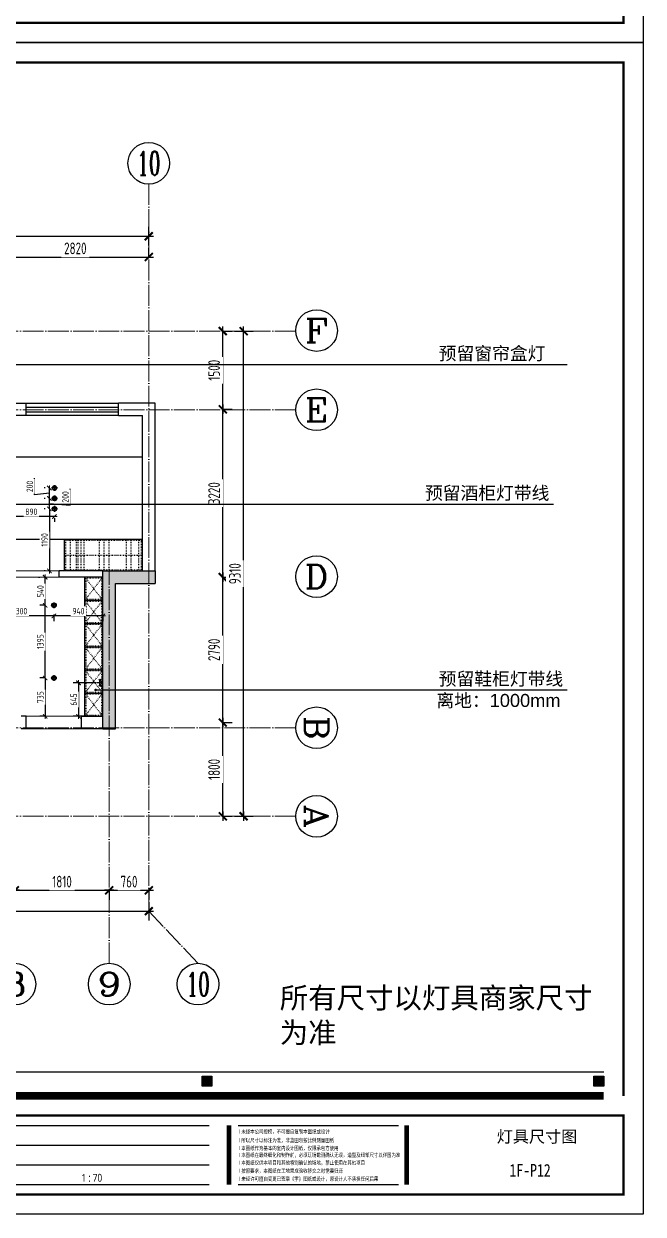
# Model space of a CAD drawing. Header units: inches. Extents: x -50945 to 250244, y -404780 to 18493.
# Drawn here: x 111220 to 123107, y -404780 to -381943 of the extents above; entities that cross this region are included whole.
import ezdxf
from ezdxf.enums import TextEntityAlignment as Align

# ---------------------------------------------------------------- set-up
doc = ezdxf.new("R2010")
doc.units = ezdxf.units.IN
doc.header["$MEASUREMENT"] = 0
doc.linetypes.add('ACAD_ISO03W100', pattern=[30, 12, -18])
doc.linetypes.add('DOTE', pattern=[2.42, 2, -0.2, 0.02, -0.2])
for name, color, linetype in [('0 @ 1 (1)', 7, 'Continuous'), ('15开关布置图-YJ', 2, 'Continuous'), ('AXIS', 1, 'Continuous'), ('AXIS_TEXT', 7, 'Continuous'), ('A图框', 7, 'Continuous'), ('D-ARCHI', 250, 'Continuous'), ('EVH 立面填充', 8, 'Continuous'), ('IBS-003-建筑窗框', 3, 'Continuous'), ('IBS-182-原建筑非承重墙', 150, 'Continuous'), ('IBS-200-原建筑承重墙柱', 200, 'Continuous'), ('IBS-63-原建筑窗', 63, 'Continuous'), ('IDS-040-固定高家具', 40, 'Continuous'), ('IRC-2-天花灯具', 2, 'Continuous'), ('IRC-30-天花轮廓线', 30, 'Continuous'), ('外标注', 50, 'Continuous')]:
    doc.layers.add(name, color=color, linetype=linetype)
doc.layers.add('天棚材质标注', color=2, linetype='Continuous', lineweight=5)
doc.layers.add('门', color=65, linetype='Continuous', lineweight=13)
doc.styles.add('04.YBC-外标注3.0', font='', dxfattribs={"width": 0.8, "height": 3})
doc.styles.add('05.YBC-内标注2.5', font='', dxfattribs={"width": 0.8, "height": 2.5})
doc.styles.add('_TCH_AXIS', font='COMPLEX', dxfattribs={"bigfont": 'GBCBIG'})
doc.styles.add('COMPLEX', font='COMPLEX')
doc.styles.add('HBA-DIMT', font='ARCHS.SHX', dxfattribs={"width": 0.8})
doc.styles.get("Standard").update_dxf_attribs({"font": 'Arial.ttf'})
doc.styles.add('宋体', font='', dxfattribs={"width": 0.8})
doc.styles.get('04.YBC-外标注3.0').set_extended_font_data('SimSun')
doc.styles.get('05.YBC-内标注2.5').set_extended_font_data('SimSun')
doc.styles.get('宋体').set_extended_font_data('SimSun')
doc.dimstyles.new('HBA_40', dxfattribs={"dimscale": 50, "dimtxt": 2.5, "dimasz": 0.1, "dimexe": 2, "dimexo": 2.5, "dimgap": 0.6, "dimtad": 1, "dimdec": 0, "dimrnd": 5, "dimzin": 0, "dimtxsty": 'HBA-DIMT', "dimblk": 'HBA_DIMENSION_TICK', "dimblk1": 'HBA_DIMENSION_TICK', "dimblk2": 'HBA_DIMENSION_TICK', "dimcen": 0.125, "dimclrd": 44, "dimclre": 44, "dimclrt": 2, "dimadec": 0, "dimazin": 0, "dimtfac": 1, "dimtdec": 0, "dimtix": 1, "dimtmove": 1, "dimatfit": 3, "dimldrblk": 'HBA_Leader_Dot', "dimfxl": 0, "dimtvp": 1, "dimtfill": 1, "dimtolj": 1, "dimtzin": 0, "dimarcsym": 0})

# ---------------------------------------------------------------- blocks, each defined once
blk = doc.blocks.new('gegeg')
at = {"layer": 'A图框'}
h = blk.add_hatch(color=256, dxfattribs=at)
h.dxf.hatch_style = 1
h.paths.add_polyline_path([(154931, -57558), (154756, -57558), (154756, -57733), (154931, -57733)])
h = blk.add_hatch(color=256, dxfattribs=at)
h.dxf.hatch_style = 1
h.paths.add_polyline_path([(161887, -57558), (161712, -57558), (161712, -57733), (161887, -57733)])
for p, q in [((133887, -57482), (161887, -57482)), ((151384, -58433), (154884, -58433)), ((155398, -58433), (158242, -58433)), ((151384, -58783), (154884, -58783)), ((151384, -59133), (154884, -59133)), ((151384, -59483), (154884, -59483)), ((155398, -59483), (158242, -59483))]:
    blk.add_line(p, q, dxfattribs=at)
for points in [[(162587, -39218), (162587, -60008), (133187, -60008), (133187, -39218)], [(154756, -57558), (154931, -57558), (154931, -57733), (154756, -57733)], [(161712, -57558), (161887, -57558), (161887, -57733), (161712, -57733)]]:
    blk.add_lwpolyline(points, close=True, dxfattribs=at)
for points, const_width in [([(133537, -40125), (133537, -39568), (162237, -39568), (162237, -57908)], 42), ([(161887, -57908), (133887, -57908)], 140), ([(155234, -58433), (155234, -59483)], 84), ([(158387, -58433), (158387, -59483)], 84)]:
    blk.add_lwpolyline(points, dxfattribs=dict(at, const_width=const_width))
at = {"layer": 'A图框', "const_width": 42}
blk.add_lwpolyline([(133537, -58258), (162237, -58258), (162237, -59658), (133537, -59658)], close=True, dxfattribs=at)
at = {"layer": '0 @ 1 (1)', "insert": (152579, -59363), "char_height": 175, "width": 3199.54, "attachment_point": 4, "style": '05.YBC-内标注2.5'}
blk.add_mtext('{\\fMicrosoft YaHei|b0|i0|c134|p34;\\H0.8x; 1 : 70}', dxfattribs=at)
at = {"layer": 'A图框', "char_height": 70, "attachment_point": 1, "style": '04.YBC-外标注3.0'}
for s, width, insert in [('{\\fArial Unicode MS|b0|i0|c134|p0;l 未经本公司授权，不可擅自复制本图纸或设计}', 1842.18, (155405, -58508)), ('{\\fArial Unicode MS|b0|i0|c134|p0;l 所以尺寸以标注为准，非蓝图勿按比例测量图纸}', 1906.2, (155405, -58662)), ('{\\fArial Unicode MS|b0|i0|c134|p0;l 本图纸作为基本的室内设计图纸，仅限承包方使用}', 2550.12, (155405, -58801)), ('{\\fArial Unicode MS|b0|i0|c134|p0;l 本图纸在最终细化和制作前，必须现场勘测确认无误，造型及细部尺寸以详图为准}', 3701.19, (155405, -58923)), ('{\\fArial Unicode MS|b0|i0|c134|p0;l 本图纸仅供本项目和其他特别确认的场地，禁止使用在其他项目}', 3008.74, (155405, -59060)), ('{\\fArial Unicode MS|b0|i0|c134|p0;l 按照要求，本图纸在工地完成验收移交之时需要归还}', 1941.8, (155405, -59203)), ('{\\fArial Unicode MS|b0|i0|c134|p0;l 未经许可擅自变更已签章《字》图纸或设计，原设计人不承担任何后果}', 3026.66, (155405, -59346))]:
    blk.add_mtext_dynamic_manual_height_columns(s, width=width, gutter_width=1, heights=[0], dxfattribs=dict(at, insert=insert))
blk = doc.blocks.new('HBA_DIMENSION_TICK')
at = {"color": 0, "linetype": 'ByBlock'}
for p, q in [((-10, 0), (0, 0)), ((0, 0), (10, 0))]:
    blk.add_line(p, q, dxfattribs=at)
at = {"color": 50, "linetype": 'ByBlock'}
blk.add_solid([(-10, -7), (-7, -10), (7, 10), (10, 7)], dxfattribs=at)
blk = doc.blocks.new('*D890')
at = {"layer": 'Defpoints', "color": 0, "transparency": 16777216}
for p in [(111048, -398311), (112859, -398311), (112859, -398566)]:
    blk.add_point(p, dxfattribs=at)
at = {"layer": '外标注', "color": 44, "lineweight": -2, "transparency": 16777216}
for p, q in [((111048, -398536), (111048, -398746)), ((111057, -398566), (112850, -398566)), ((112859, -398536), (112859, -398746))]:
    blk.add_line(p, q, dxfattribs=at)
at = {"layer": '外标注', "color": 44, "lineweight": -2, "transparency": 16777216, "xscale": 9, "yscale": 9, "zscale": 9, "rotation": 180}
blk.add_blockref('HBA_DIMENSION_TICK', (111048, -398566), dxfattribs=at)
at = {"layer": '外标注', "color": 44, "lineweight": -2, "transparency": 16777216, "xscale": 9, "yscale": 9, "zscale": 9}
blk.add_blockref('HBA_DIMENSION_TICK', (112859, -398566), dxfattribs=at)
at = {"layer": '外标注', "color": 2, "transparency": 16777216, "insert": (111954, -398400), "char_height": 225, "attachment_point": 5, "style": 'HBA-DIMT', "bg_fill": 3, "box_fill_scale": 1.25, "bg_fill_color": 256, "bg_fill_true_color": 13158600, "bg_fill_transparency": 0}
blk.add_mtext('\\A1;1810', dxfattribs=at)
blk = doc.blocks.new('HBA_Leader_Dot')
at = {"color": 0, "linetype": 'ByBlock'}
blk.add_line((-5, 0), (-10, 0), dxfattribs=at)
at = {"color": 0, "linetype": 'ByBlock', "const_width": 5}
blk.add_lwpolyline([(-2.5, 0, 1), (2.5, 0, 1)], format="xyb", close=True, dxfattribs=at)
blk = doc.blocks.new('*D891')
at = {"layer": 'Defpoints', "color": 0, "transparency": 16777216}
for p in [(112859, -398311), (113619, -398311), (113619, -398566)]:
    blk.add_point(p, dxfattribs=at)
at = {"layer": '外标注', "color": 44, "lineweight": -2, "transparency": 16777216}
for p, q in [((112859, -398536), (112859, -398746)), ((112868, -398566), (113610, -398566)), ((113619, -398536), (113619, -398746))]:
    blk.add_line(p, q, dxfattribs=at)
at = {"layer": '外标注', "color": 44, "lineweight": -2, "transparency": 16777216, "xscale": 9, "yscale": 9, "zscale": 9, "rotation": 180}
blk.add_blockref('HBA_DIMENSION_TICK', (112859, -398566), dxfattribs=at)
at = {"layer": '外标注', "color": 44, "lineweight": -2, "transparency": 16777216, "xscale": 9, "yscale": 9, "zscale": 9}
blk.add_blockref('HBA_DIMENSION_TICK', (113619, -398566), dxfattribs=at)
at = {"layer": '外标注', "color": 2, "transparency": 16777216, "insert": (113239, -398400), "char_height": 225, "attachment_point": 5, "style": 'HBA-DIMT', "bg_fill": 3, "box_fill_scale": 1.25, "bg_fill_color": 256, "bg_fill_true_color": 13158600, "bg_fill_transparency": 0}
blk.add_mtext('\\A1;760', dxfattribs=at)
blk = doc.blocks.new('*D892')
at = {"layer": 'Defpoints', "color": 0, "transparency": 16777216}
for p in [(98919, -398566), (113619, -398566), (113619, -398966)]:
    blk.add_point(p, dxfattribs=at)
at = {"layer": '外标注', "color": 44, "lineweight": -2, "transparency": 16777216}
for p, q in [((98919, -398791), (98919, -399146)), ((113619, -398791), (113619, -399146)), ((98928, -398966), (113610, -398966))]:
    blk.add_line(p, q, dxfattribs=at)
at = {"layer": '外标注', "color": 44, "lineweight": -2, "transparency": 16777216, "xscale": 9, "yscale": 9, "zscale": 9, "rotation": 180}
blk.add_blockref('HBA_DIMENSION_TICK', (98919, -398966), dxfattribs=at)
at = {"layer": '外标注', "color": 44, "lineweight": -2, "transparency": 16777216, "xscale": 9, "yscale": 9, "zscale": 9}
blk.add_blockref('HBA_DIMENSION_TICK', (113619, -398966), dxfattribs=at)
at = {"layer": '外标注', "color": 2, "transparency": 16777216, "insert": (106269, -398800), "char_height": 225, "attachment_point": 5, "style": 'HBA-DIMT', "bg_fill": 3, "box_fill_scale": 1.25, "bg_fill_color": 256, "bg_fill_true_color": 13158600, "bg_fill_transparency": 0}
blk.add_mtext('\\A1;14700', dxfattribs=at)
blk = doc.blocks.new('*D893')
at = {"layer": 'Defpoints', "color": 0, "transparency": 16777216}
for p in [(114797, -395348), (115039, -395348), (114797, -397146)]:
    blk.add_point(p, dxfattribs=at)
at = {"layer": '外标注', "color": 44, "lineweight": -2, "transparency": 16777216}
for p, q in [((115022, -395348), (115219, -395348)), ((115039, -397137), (115039, -395357)), ((115022, -397146), (115219, -397146))]:
    blk.add_line(p, q, dxfattribs=at)
at = {"layer": '外标注', "color": 44, "lineweight": -2, "transparency": 16777216, "xscale": 9, "yscale": 9, "zscale": 9}
for p, rotation in [((115039, -395348), 90), ((115039, -397146), 270)]:
    blk.add_blockref('HBA_DIMENSION_TICK', p, dxfattribs=dict(at, rotation=rotation))
at = {"layer": '外标注', "color": 2, "transparency": 16777216, "insert": (114872, -396247), "char_height": 225, "attachment_point": 5, "rotation": 90, "style": 'HBA-DIMT', "bg_fill": 3, "box_fill_scale": 1.25, "bg_fill_color": 256, "bg_fill_true_color": 13158600, "bg_fill_transparency": 0}
blk.add_mtext('\\A1;1800', dxfattribs=at)
blk = doc.blocks.new('*D894')
at = {"layer": 'Defpoints', "color": 0, "transparency": 16777216}
for p in [(114797, -392558), (115039, -392558), (114797, -395348)]:
    blk.add_point(p, dxfattribs=at)
at = {"layer": '外标注', "color": 44, "lineweight": -2, "transparency": 16777216}
for p, q in [((115022, -392558), (115219, -392558)), ((115039, -395339), (115039, -392567)), ((115022, -395348), (115219, -395348))]:
    blk.add_line(p, q, dxfattribs=at)
at = {"layer": '外标注', "color": 44, "lineweight": -2, "transparency": 16777216, "xscale": 9, "yscale": 9, "zscale": 9}
for p, rotation in [((115039, -392558), 90), ((115039, -395348), 270)]:
    blk.add_blockref('HBA_DIMENSION_TICK', p, dxfattribs=dict(at, rotation=rotation))
at = {"layer": '外标注', "color": 2, "transparency": 16777216, "insert": (114872, -393953), "char_height": 225, "attachment_point": 5, "rotation": 90, "style": 'HBA-DIMT', "bg_fill": 3, "box_fill_scale": 1.25, "bg_fill_color": 256, "bg_fill_true_color": 13158600, "bg_fill_transparency": 0}
blk.add_mtext('\\A1;2790', dxfattribs=at)
blk = doc.blocks.new('*D895')
at = {"layer": 'Defpoints', "color": 0, "transparency": 16777216}
for p in [(114797, -389338), (115039, -389338), (114797, -392558)]:
    blk.add_point(p, dxfattribs=at)
at = {"layer": '外标注', "color": 44, "lineweight": -2, "transparency": 16777216}
for p, q in [((115022, -389338), (115219, -389338)), ((115039, -392549), (115039, -389347)), ((115022, -392558), (115219, -392558))]:
    blk.add_line(p, q, dxfattribs=at)
at = {"layer": '外标注', "color": 44, "lineweight": -2, "transparency": 16777216, "xscale": 9, "yscale": 9, "zscale": 9}
for p, rotation in [((115039, -389338), 90), ((115039, -392558), 270)]:
    blk.add_blockref('HBA_DIMENSION_TICK', p, dxfattribs=dict(at, rotation=rotation))
at = {"layer": '外标注', "color": 2, "transparency": 16777216, "insert": (114872, -390948), "char_height": 225, "attachment_point": 5, "rotation": 90, "style": 'HBA-DIMT', "bg_fill": 3, "box_fill_scale": 1.25, "bg_fill_color": 256, "bg_fill_true_color": 13158600, "bg_fill_transparency": 0}
blk.add_mtext('\\A1;3220', dxfattribs=at)
blk = doc.blocks.new('*D896')
at = {"layer": 'Defpoints', "color": 0, "transparency": 16777216}
for p in [(114797, -387838), (115039, -387838), (114797, -389338)]:
    blk.add_point(p, dxfattribs=at)
at = {"layer": '外标注', "color": 44, "lineweight": -2, "transparency": 16777216}
for p, q in [((115022, -387838), (115219, -387838)), ((115039, -389329), (115039, -387847)), ((115022, -389338), (115219, -389338))]:
    blk.add_line(p, q, dxfattribs=at)
at = {"layer": '外标注', "color": 44, "lineweight": -2, "transparency": 16777216, "xscale": 9, "yscale": 9, "zscale": 9}
for p, rotation in [((115039, -387838), 90), ((115039, -389338), 270)]:
    blk.add_blockref('HBA_DIMENSION_TICK', p, dxfattribs=dict(at, rotation=rotation))
at = {"layer": '外标注', "color": 2, "transparency": 16777216, "insert": (114872, -388588), "char_height": 225, "attachment_point": 5, "rotation": 90, "style": 'HBA-DIMT', "bg_fill": 3, "box_fill_scale": 1.25, "bg_fill_color": 256, "bg_fill_true_color": 13158600, "bg_fill_transparency": 0}
blk.add_mtext('\\A1;1500', dxfattribs=at)
blk = doc.blocks.new('*D897')
at = {"layer": 'Defpoints', "color": 0, "transparency": 16777216}
for p in [(115039, -387838), (115439, -387838), (115039, -397146)]:
    blk.add_point(p, dxfattribs=at)
at = {"layer": '外标注', "color": 44, "lineweight": -2, "transparency": 16777216}
for p, q in [((115264, -387838), (115619, -387838)), ((115439, -397137), (115439, -387847)), ((115264, -397146), (115619, -397146))]:
    blk.add_line(p, q, dxfattribs=at)
at = {"layer": '外标注', "color": 44, "lineweight": -2, "transparency": 16777216, "xscale": 9, "yscale": 9, "zscale": 9}
for p, rotation in [((115439, -387838), 90), ((115439, -397146), 270)]:
    blk.add_blockref('HBA_DIMENSION_TICK', p, dxfattribs=dict(at, rotation=rotation))
at = {"layer": '外标注', "color": 2, "transparency": 16777216, "insert": (115272, -392492), "char_height": 225, "attachment_point": 5, "rotation": 90, "style": 'HBA-DIMT', "bg_fill": 3, "box_fill_scale": 1.25, "bg_fill_color": 256, "bg_fill_true_color": 13158600, "bg_fill_transparency": 0}
blk.add_mtext('\\A1;9310', dxfattribs=at)
blk = doc.blocks.new('*D901')
at = {"layer": 'Defpoints', "color": 0, "transparency": 16777216}
for p in [(113619, -386418), (110799, -386642), (113619, -386642)]:
    blk.add_point(p, dxfattribs=at)
at = {"layer": '外标注', "color": 44, "lineweight": -2, "transparency": 16777216}
for p, q in [((110799, -386418), (110799, -386238)), ((113619, -386418), (113619, -386238)), ((110808, -386418), (113610, -386418))]:
    blk.add_line(p, q, dxfattribs=at)
at = {"layer": '外标注', "color": 44, "lineweight": -2, "transparency": 16777216, "xscale": 9, "yscale": 9, "zscale": 9, "rotation": 180}
blk.add_blockref('HBA_DIMENSION_TICK', (110799, -386418), dxfattribs=at)
at = {"layer": '外标注', "color": 44, "lineweight": -2, "transparency": 16777216, "xscale": 9, "yscale": 9, "zscale": 9}
blk.add_blockref('HBA_DIMENSION_TICK', (113619, -386418), dxfattribs=at)
at = {"layer": '外标注', "color": 2, "transparency": 16777216, "insert": (112209, -386251), "char_height": 225, "attachment_point": 5, "style": 'HBA-DIMT', "bg_fill": 3, "box_fill_scale": 1.25, "bg_fill_color": 256, "bg_fill_true_color": 13158600, "bg_fill_transparency": 0}
blk.add_mtext('\\A1;2820', dxfattribs=at)
blk = doc.blocks.new('*D902')
at = {"layer": 'Defpoints', "color": 0, "transparency": 16777216}
for p in [(113619, -386018), (98919, -386418), (113619, -386418)]:
    blk.add_point(p, dxfattribs=at)
at = {"layer": '外标注', "color": 44, "lineweight": -2, "transparency": 16777216}
for p, q in [((98919, -386193), (98919, -385838)), ((113619, -386193), (113619, -385838)), ((98928, -386018), (113610, -386018))]:
    blk.add_line(p, q, dxfattribs=at)
at = {"layer": '外标注', "color": 44, "lineweight": -2, "transparency": 16777216, "xscale": 9, "yscale": 9, "zscale": 9, "rotation": 180}
blk.add_blockref('HBA_DIMENSION_TICK', (98919, -386018), dxfattribs=at)
at = {"layer": '外标注', "color": 44, "lineweight": -2, "transparency": 16777216, "xscale": 9, "yscale": 9, "zscale": 9}
blk.add_blockref('HBA_DIMENSION_TICK', (113619, -386018), dxfattribs=at)
at = {"layer": '外标注', "color": 2, "transparency": 16777216, "insert": (106269, -385851), "char_height": 225, "attachment_point": 5, "style": 'HBA-DIMT', "bg_fill": 3, "box_fill_scale": 1.25, "bg_fill_color": 256, "bg_fill_true_color": 13158600, "bg_fill_transparency": 0}
blk.add_mtext('\\A1;14700', dxfattribs=at)
blk = doc.blocks.new('_AXISO')
blk.add_circle((0, 0), 0.5)
at = {"layer": 'AXIS_TEXT', "style": 'COMPLEX', "width": 1.041667}
blk.add_attdef('A', text='', height=0.56, dxfattribs=at).set_placement((-0.25, -0.28), (0.25, -0.28), align=Align.FIT)
blk = doc.blocks.new('A$C2C253EB8')
at = {"layer": 'IRC-2-天花灯具', "color": 250}
for p, q in [((0, 55), (110, 55)), ((55, 0), (55, 110))]:
    blk.add_line(p, q, dxfattribs=at)
at = {"layer": 'IRC-2-天花灯具', "color": 2}
blk.add_ellipse((55, 55), major_axis=(44, 0), ratio=1, start_param=1.571461413961594, end_param=7.85464672114118, dxfattribs=at)
at = {"layer": 'IRC-2-天花灯具', "color": 251}
blk.add_ellipse((55, 55), major_axis=(33, 0), ratio=1, start_param=1.570667, end_param=7.853852, dxfattribs=at)
blk = doc.blocks.new('*D919')
at = {"layer": 'Defpoints', "color": 0, "transparency": 16777216}
for p in [(111744, -394493), (111630, -395228), (111744, -395228)]:
    blk.add_point(p, dxfattribs=at)
at = {"layer": '天棚材质标注', "color": 44, "lineweight": -2, "transparency": 16777216}
for p, q in [((111619, -394493), (111530, -394493)), ((111630, -394498), (111630, -395223)), ((111619, -395228), (111530, -395228))]:
    blk.add_line(p, q, dxfattribs=at)
at = {"layer": '天棚材质标注', "color": 44, "lineweight": -2, "transparency": 16777216, "xscale": 5, "yscale": 5, "zscale": 5}
for p, rotation in [((111630, -394493), 90), ((111630, -395228), 270)]:
    blk.add_blockref('HBA_DIMENSION_TICK', p, dxfattribs=dict(at, rotation=rotation))
at = {"layer": '天棚材质标注', "color": 2, "transparency": 16777216, "insert": (111538, -394861), "char_height": 125, "attachment_point": 5, "rotation": 90, "style": 'HBA-DIMT', "bg_fill": 3, "box_fill_scale": 1.25, "bg_fill_color": 256, "bg_fill_true_color": 13158600, "bg_fill_transparency": 0}
blk.add_mtext('\\A1;735', dxfattribs=at)
blk = doc.blocks.new('*D932')
at = {"layer": 'Defpoints', "color": 0, "transparency": 16777216}
for p in [(111630, -393098), (111744, -393098), (111744, -394493)]:
    blk.add_point(p, dxfattribs=at)
at = {"layer": '天棚材质标注', "color": 44, "lineweight": -2, "transparency": 16777216}
for p, q in [((111619, -393098), (111530, -393098)), ((111630, -394488), (111630, -393103)), ((111619, -394493), (111530, -394493))]:
    blk.add_line(p, q, dxfattribs=at)
at = {"layer": '天棚材质标注', "color": 44, "lineweight": -2, "transparency": 16777216, "xscale": 5, "yscale": 5, "zscale": 5}
for p, rotation in [((111630, -393098), 90), ((111630, -394493), 270)]:
    blk.add_blockref('HBA_DIMENSION_TICK', p, dxfattribs=dict(at, rotation=rotation))
at = {"layer": '天棚材质标注', "color": 2, "transparency": 16777216, "insert": (111538, -393796), "char_height": 125, "attachment_point": 5, "rotation": 90, "style": 'HBA-DIMT', "bg_fill": 3, "box_fill_scale": 1.25, "bg_fill_color": 256, "bg_fill_true_color": 13158600, "bg_fill_transparency": 0}
blk.add_mtext('\\A1;1395', dxfattribs=at)
blk = doc.blocks.new('*D933')
at = {"layer": 'Defpoints', "color": 0, "transparency": 16777216}
for p in [(111630, -392558), (111630, -392558), (111744, -393098)]:
    blk.add_point(p, dxfattribs=at)
at = {"layer": '天棚材质标注', "color": 44, "lineweight": -2, "transparency": 16777216}
for p, q in [((111505, -392558), (111530, -392558)), ((111630, -393093), (111630, -392563)), ((111619, -393098), (111530, -393098))]:
    blk.add_line(p, q, dxfattribs=at)
at = {"layer": '天棚材质标注', "color": 44, "lineweight": -2, "transparency": 16777216, "xscale": 5, "yscale": 5, "zscale": 5}
for p, rotation in [((111630, -392558), 90), ((111630, -393098), 270)]:
    blk.add_blockref('HBA_DIMENSION_TICK', p, dxfattribs=dict(at, rotation=rotation))
at = {"layer": '天棚材质标注', "color": 2, "transparency": 16777216, "insert": (111538, -392828), "char_height": 125, "attachment_point": 5, "rotation": 90, "style": 'HBA-DIMT', "bg_fill": 3, "box_fill_scale": 1.25, "bg_fill_color": 256, "bg_fill_true_color": 13158600, "bg_fill_transparency": 0}
blk.add_mtext('\\A1;540', dxfattribs=at)
blk = doc.blocks.new('*D934')
at = {"layer": 'Defpoints', "color": 0, "transparency": 16777216}
for p in [(111799, -393153), (112739, -393191), (111799, -393302)]:
    blk.add_point(p, dxfattribs=at)
at = {"layer": '天棚材质标注', "color": 44, "lineweight": -2, "transparency": 16777216}
for p, q in [((111799, -393278), (111799, -393402)), ((112734, -393302), (111804, -393302)), ((112739, -393316), (112739, -393402))]:
    blk.add_line(p, q, dxfattribs=at)
at = {"layer": '天棚材质标注', "color": 44, "lineweight": -2, "transparency": 16777216, "xscale": 5, "yscale": 5, "zscale": 5, "rotation": 180}
blk.add_blockref('HBA_DIMENSION_TICK', (111799, -393302), dxfattribs=at)
at = {"layer": '天棚材质标注', "color": 44, "lineweight": -2, "transparency": 16777216, "xscale": 5, "yscale": 5, "zscale": 5}
blk.add_blockref('HBA_DIMENSION_TICK', (112739, -393302), dxfattribs=at)
at = {"layer": '天棚材质标注', "color": 2, "transparency": 16777216, "insert": (112269, -393210), "char_height": 125, "attachment_point": 5, "style": 'HBA-DIMT', "bg_fill": 3, "box_fill_scale": 1.25, "bg_fill_color": 256, "bg_fill_true_color": 13158600, "bg_fill_transparency": 0}
blk.add_mtext('\\A1;940', dxfattribs=at)
blk = doc.blocks.new('*D935')
at = {"layer": 'Defpoints', "color": 0, "transparency": 16777216}
for p in [(110499, -393153), (111799, -393153), (110499, -393302)]:
    blk.add_point(p, dxfattribs=at)
at = {"layer": '天棚材质标注', "color": 44, "lineweight": -2, "transparency": 16777216}
for p, q in [((110499, -393278), (110499, -393402)), ((111794, -393302), (110504, -393302)), ((111799, -393278), (111799, -393402))]:
    blk.add_line(p, q, dxfattribs=at)
at = {"layer": '天棚材质标注', "color": 44, "lineweight": -2, "transparency": 16777216, "xscale": 5, "yscale": 5, "zscale": 5, "rotation": 180}
blk.add_blockref('HBA_DIMENSION_TICK', (110499, -393302), dxfattribs=at)
at = {"layer": '天棚材质标注', "color": 44, "lineweight": -2, "transparency": 16777216, "xscale": 5, "yscale": 5, "zscale": 5}
blk.add_blockref('HBA_DIMENSION_TICK', (111799, -393302), dxfattribs=at)
at = {"layer": '天棚材质标注', "color": 2, "transparency": 16777216, "insert": (111149, -393210), "char_height": 125, "attachment_point": 5, "style": 'HBA-DIMT', "bg_fill": 3, "box_fill_scale": 1.25, "bg_fill_color": 256, "bg_fill_true_color": 13158600, "bg_fill_transparency": 0}
blk.add_mtext('\\A1;1300', dxfattribs=at)
blk = doc.blocks.new('*D915')
at = {"layer": 'Defpoints', "color": 0, "transparency": 16777216}
for p in [(110919, -391303), (110919, -391397), (111809, -391303)]:
    blk.add_point(p, dxfattribs=at)
at = {"layer": '天棚材质标注', "color": 44, "lineweight": -2, "transparency": 16777216}
for p, q in [((111804, -391397), (110924, -391397)), ((110919, -391428), (110919, -391497)), ((111809, -391428), (111809, -391497))]:
    blk.add_line(p, q, dxfattribs=at)
at = {"layer": '天棚材质标注', "color": 44, "lineweight": -2, "transparency": 16777216, "xscale": 5, "yscale": 5, "zscale": 5, "rotation": 180}
blk.add_blockref('HBA_DIMENSION_TICK', (110919, -391397), dxfattribs=at)
at = {"layer": '天棚材质标注', "color": 44, "lineweight": -2, "transparency": 16777216, "xscale": 5, "yscale": 5, "zscale": 5}
blk.add_blockref('HBA_DIMENSION_TICK', (111809, -391397), dxfattribs=at)
at = {"layer": '天棚材质标注', "color": 2, "transparency": 16777216, "insert": (111364, -391304), "char_height": 125, "attachment_point": 5, "style": 'HBA-DIMT', "bg_fill": 3, "box_fill_scale": 1.25, "bg_fill_color": 256, "bg_fill_true_color": 13158600, "bg_fill_transparency": 0}
blk.add_mtext('\\A1;890', dxfattribs=at)
blk = doc.blocks.new('*D916')
at = {"layer": 'Defpoints', "color": 0, "transparency": 16777216}
for p in [(111754, -391248), (111711, -392438), (111754, -392438)]:
    blk.add_point(p, dxfattribs=at)
at = {"layer": '天棚材质标注', "color": 44, "lineweight": -2, "transparency": 16777216}
for p, q in [((111629, -391248), (111611, -391248)), ((111711, -391253), (111711, -392433)), ((111629, -392438), (111611, -392438))]:
    blk.add_line(p, q, dxfattribs=at)
at = {"layer": '天棚材质标注', "color": 44, "lineweight": -2, "transparency": 16777216, "xscale": 5, "yscale": 5, "zscale": 5}
for p, rotation in [((111711, -391248), 90), ((111711, -392438), 270)]:
    blk.add_blockref('HBA_DIMENSION_TICK', p, dxfattribs=dict(at, rotation=rotation))
at = {"layer": '天棚材质标注', "color": 2, "transparency": 16777216, "insert": (111618, -391843), "char_height": 125, "attachment_point": 5, "rotation": 90, "style": 'HBA-DIMT', "bg_fill": 3, "box_fill_scale": 1.25, "bg_fill_color": 256, "bg_fill_true_color": 13158600, "bg_fill_transparency": 0}
blk.add_mtext('\\A1;1190', dxfattribs=at)
blk = doc.blocks.new('*D917')
at = {"layer": 'Defpoints', "color": 0, "transparency": 16777216}
for p in [(111711, -391048), (111754, -391048), (111754, -391248)]:
    blk.add_point(p, dxfattribs=at)
at = {"layer": '天棚材质标注', "color": 44, "lineweight": -2, "transparency": 16777216}
for p, q in [((112112, -391178), (112112, -390861)), ((111629, -391048), (111611, -391048)), ((111711, -391243), (111711, -391053)), ((111711, -391148), (112112, -391178)), ((111629, -391248), (111611, -391248))]:
    blk.add_line(p, q, dxfattribs=at)
at = {"layer": '天棚材质标注', "color": 44, "lineweight": -2, "transparency": 16777216, "xscale": 5, "yscale": 5, "zscale": 5}
for p, rotation in [((111711, -391048), 90), ((111711, -391248), 270)]:
    blk.add_blockref('HBA_DIMENSION_TICK', p, dxfattribs=dict(at, rotation=rotation))
at = {"layer": '天棚材质标注', "color": 2, "transparency": 16777216, "insert": (112020, -391019), "char_height": 125, "attachment_point": 5, "rotation": 90, "style": 'HBA-DIMT', "bg_fill": 3, "box_fill_scale": 1.25, "bg_fill_color": 256, "bg_fill_true_color": 13158600, "bg_fill_transparency": 0}
blk.add_mtext('\\A1;200', dxfattribs=at)
blk = doc.blocks.new('*D918')
at = {"layer": 'Defpoints', "color": 0, "transparency": 16777216}
for p in [(111711, -390848), (111754, -390848), (111754, -391048)]:
    blk.add_point(p, dxfattribs=at)
at = {"layer": '天棚材质标注', "color": 44, "lineweight": -2, "transparency": 16777216}
for p, q in [((111428, -390978), (111428, -390661)), ((111711, -390948), (111428, -390978)), ((111629, -390848), (111611, -390848)), ((111711, -391043), (111711, -390853)), ((111629, -391048), (111611, -391048))]:
    blk.add_line(p, q, dxfattribs=at)
at = {"layer": '天棚材质标注', "color": 44, "lineweight": -2, "transparency": 16777216, "xscale": 5, "yscale": 5, "zscale": 5}
for p, rotation in [((111711, -390848), 90), ((111711, -391048), 270)]:
    blk.add_blockref('HBA_DIMENSION_TICK', p, dxfattribs=dict(at, rotation=rotation))
at = {"layer": '天棚材质标注', "color": 2, "transparency": 16777216, "insert": (111335, -390819), "char_height": 125, "attachment_point": 5, "rotation": 90, "style": 'HBA-DIMT', "bg_fill": 3, "box_fill_scale": 1.25, "bg_fill_color": 256, "bg_fill_true_color": 13158600, "bg_fill_transparency": 0}
blk.add_mtext('\\A1;200', dxfattribs=at)
blk = doc.blocks.new('fhty')
at = {"layer": 'IRC-2-天花灯具'}
for p, q in [((717910, -196860), (717910, -197065)), ((717910, -196962), (717990, -196900)), ((717910, -196962), (718019, -196962)), ((717910, -196962), (717990, -197025))]:
    blk.add_line(p, q, dxfattribs=at)
blk.add_arc((717910, -196962), 74.3, 270, 90, dxfattribs=at)
blk = doc.blocks.new('*D912')
at = {"layer": 'Defpoints', "color": 0, "transparency": 16777216}
for p in [(112739, -394584), (112270, -395228), (112739, -395228)]:
    blk.add_point(p, dxfattribs=at)
at = {"layer": '天棚材质标注', "color": 44, "lineweight": -2, "transparency": 16777216}
for p, q in [((112614, -394584), (112170, -394584)), ((112270, -394589), (112270, -395223)), ((112614, -395228), (112170, -395228))]:
    blk.add_line(p, q, dxfattribs=at)
at = {"layer": '天棚材质标注', "color": 44, "lineweight": -2, "transparency": 16777216, "xscale": 5, "yscale": 5, "zscale": 5}
for p, rotation in [((112270, -394584), 90), ((112270, -395228), 270)]:
    blk.add_blockref('HBA_DIMENSION_TICK', p, dxfattribs=dict(at, rotation=rotation))
at = {"layer": '天棚材质标注', "color": 2, "transparency": 16777216, "insert": (112178, -394906), "char_height": 125, "attachment_point": 5, "rotation": 90, "style": 'HBA-DIMT', "bg_fill": 3, "box_fill_scale": 1.25, "bg_fill_color": 256, "bg_fill_true_color": 13158600, "bg_fill_transparency": 0}
blk.add_mtext('\\A1;645', dxfattribs=at)

msp = doc.modelspace()

# ---------------------------------------------------------------- hatches: boundary and pattern name
at = {"layer": 'EVH 立面填充'}
h = msp.add_hatch(color=256, dxfattribs=at)
h.dxf.hatch_style = 1
h.paths.add_polyline_path([(112978.67, -392678.07), (113738.67, -392678.07), (113738.67, -392438.07), (112738.67, -392438.07), (112738.67, -395468.07), (112978.67, -395468.07)])

# ---------------------------------------------------------------- linework, layer by layer
for p in [(112388.67, -393003.07), (112388.67, -393448.07), (112388.67, -393893.07), (112388.67, -394338.07), (112388.67, -394783.07)]:
    msp.add_point(p)
at = {"layer": 'IBS-003-建筑窗框', "color": 251, "ltscale": 10}
for p, q in [((111268.67, -389218.07), (113038.67, -389218.07)), ((113038.67, -389458.07), (111268.67, -389458.07))]:
    msp.add_line(p, q, dxfattribs=at)
at = {"layer": 'IBS-182-原建筑非承重墙'}
for p, q in [((110918.67, -389218.07), (111268.67, -389218.07)), ((111268.67, -389458.07), (111268.67, -389218.07)), ((113738.67, -389218.07), (113038.67, -389218.07)), ((113038.67, -389458.07), (113038.67, -389218.07)), ((113738.67, -392438.07), (113738.67, -389218.07)), ((111268.67, -389458.07), (110918.67, -389458.07)), ((113038.67, -389458.07), (113498.67, -389458.07)), ((113498.67, -392438.07), (113498.67, -389458.07)), ((111898.67, -392558.07), (111898.67, -392438.07)), ((112738.67, -392438.07), (111898.67, -392438.07)), ((112738.67, -392558.07), (111898.67, -392558.07)), ((111268.37, -395228.07), (111168.37, -395228.07)), ((111268.37, -395468.07), (111268.37, -395228.07)), ((112328.67, -395468.07), (112328.67, -395228.07)), ((112328.67, -395228.07), (112738.67, -395228.07)), ((111268.37, -395468.07), (111168.37, -395468.07)), ((112738.67, -395468.07), (112328.67, -395468.07))]:
    msp.add_line(p, q, dxfattribs=at)
at = {"layer": 'IBS-200-原建筑承重墙柱', "ltscale": 0.02}
for p, q in [((112738.67, -395468.07), (112738.67, -392438.07)), ((112738.67, -392438.07), (113738.67, -392438.07)), ((113738.67, -392438.07), (113738.67, -392678.07)), ((112978.67, -395468.07), (112978.67, -392678.07)), ((112978.67, -392678.07), (113738.67, -392678.07)), ((112738.67, -395468.07), (112978.67, -395468.07))]:
    msp.add_line(p, q, dxfattribs=at)
at = {"layer": 'IBS-63-原建筑窗'}
for p, q in [((111268.67, -389298.07), (113038.67, -389298.07)), ((111268.67, -389385.65), (113038.67, -389385.65))]:
    msp.add_line(p, q, dxfattribs=at)
at = {"layer": 'IDS-040-固定高家具'}
for p, q in [((113498.67, -391838.07), (111998.67, -391838.07)), ((111998.67, -392438.07), (111998.67, -391838.07)), ((112388.67, -395228.07), (112388.67, -392558.07)), ((112388.67, -393003.07), (112738.67, -393003.07)), ((112388.67, -393448.07), (112738.67, -393448.07)), ((112388.67, -393893.07), (112738.67, -393893.07)), ((112388.67, -394338.07), (112738.67, -394338.07)), ((112388.67, -394783.07), (112738.67, -394783.07))]:
    msp.add_line(p, q, dxfattribs=at)
at = {"layer": 'IDS-040-固定高家具', "linetype": 'ACAD_ISO03W100'}
for p, q in [((112107.83, -391858.07), (112107.83, -392418.07)), ((112224.46, -391858.07), (112224.46, -392418.07)), ((112258.16, -391858.07), (112258.16, -392418.07)), ((112312.59, -391858.07), (112312.59, -392418.07)), ((112369.61, -391858.07), (112369.61, -392418.07)), ((112665.1, -391858.07), (112665.1, -392418.07)), ((112753.22, -391858.07), (112753.22, -392418.07)), ((112849.12, -391858.07), (112849.12, -392418.07)), ((113183.49, -391858.07), (113183.49, -392418.07)), ((113271.61, -391858.07), (113271.61, -392418.07)), ((113419.35, -391858.07), (113419.35, -392418.07)), ((112018.67, -392138.07), (113478.67, -392138.07)), ((112408.67, -392983.07), (112718.67, -392578.07)), ((112408.67, -392578.07), (112718.67, -392983.07)), ((112408.67, -393428.07), (112718.67, -393023.07)), ((112408.67, -393023.07), (112718.67, -393428.07)), ((112408.67, -393873.07), (112718.67, -393468.07)), ((112408.67, -393468.07), (112718.67, -393873.07)), ((112408.67, -394318.07), (112718.67, -393913.07)), ((112408.67, -393913.07), (112718.67, -394318.07)), ((112408.67, -394763.07), (112718.67, -394358.07)), ((112408.67, -394358.07), (112718.67, -394763.07)), ((112408.67, -395208.07), (112718.67, -394803.07)), ((112408.67, -394803.07), (112718.67, -395208.07))]:
    msp.add_line(p, q, dxfattribs=at)
for points in [[(112018.67, -392418.07), (113478.67, -392418.07), (113478.67, -391858.07), (112018.67, -391858.07)], [(112408.67, -392983.07), (112718.67, -392983.07), (112718.67, -392578.07), (112408.67, -392578.07)], [(112408.67, -393428.07), (112718.67, -393428.07), (112718.67, -393023.07), (112408.67, -393023.07)], [(112408.67, -393873.07), (112718.67, -393873.07), (112718.67, -393468.07), (112408.67, -393468.07)], [(112408.67, -394318.07), (112718.67, -394318.07), (112718.67, -393913.07), (112408.67, -393913.07)], [(112408.67, -394763.07), (112718.67, -394763.07), (112718.67, -394358.07), (112408.67, -394358.07)], [(112408.67, -395208.07), (112718.67, -395208.07), (112718.67, -394803.07), (112408.67, -394803.07)]]:
    msp.add_lwpolyline(points, close=True, dxfattribs=at)
at = {"layer": 'IRC-30-天花轮廓线'}
for p, q in [((113498.67, -390258.07), (110918.67, -390258.07)), ((113498.67, -391838.07), (110918.67, -391838.07))]:
    msp.add_line(p, q, dxfattribs=at)
at = {"layer": '门', "color": 8, "lineweight": 5}
for points in [[(111018.67, -392438.07), (111898.67, -392438.07), (111898.67, -392558.07), (111018.67, -392558.07)], [(111268.37, -395228.07), (112328.67, -395228.07), (112328.67, -395468.07), (111268.37, -395468.07)]]:
    msp.add_lwpolyline(points, close=True, dxfattribs=at)

# ---------------------------------------------------------------- block references
at = {"layer": '15开关布置图-YJ', "color": 2, "xscale": 1.081091401797356, "yscale": 1.081091401797356, "zscale": 1.081091401797356}
msp.add_blockref('gegeg', (-52664.31, -317429.97), dxfattribs=at)
at = {"layer": 'AXIS'}
ref = msp.add_blockref('_AXISO', (113618.67, -384617.83), dxfattribs=dict(at, xscale=800, yscale=800, zscale=800))
ref.add_attrib('A', '10', dxfattribs={"layer": 'AXIS_TEXT', "height": 452.548, "style": '_TCH_AXIS', "width": 0.724138}).set_placement((113392.4, -384844.1), (113844.95, -384844.1), align=Align.FIT)
ref = msp.add_blockref('_AXISO', (116838.67, -387827.83), dxfattribs=dict(at, xscale=800, yscale=800, zscale=800))
ref.add_attrib('A', 'F', dxfattribs={"layer": 'AXIS_TEXT', "height": 452.55, "style": '_TCH_AXIS', "width": 1.3125}).set_placement((116612.4, -388054.1), (117064.95, -388054.1), align=Align.FIT)
ref = msp.add_blockref('_AXISO', (116838.67, -389348.07), dxfattribs=dict(at, xscale=800, yscale=800, zscale=800))
ref.add_attrib('A', 'E', dxfattribs={"layer": 'AXIS_TEXT', "height": 452.55, "style": '_TCH_AXIS', "width": 1.3125}).set_placement((116612.4, -389574.34), (117064.95, -389574.34), align=Align.FIT)
ref = msp.add_blockref('_AXISO', (116838.67, -392547.84), dxfattribs=dict(at, xscale=800, yscale=800, zscale=800))
ref.add_attrib('A', 'D', dxfattribs={"layer": 'AXIS_TEXT', "height": 452.55, "style": '_TCH_AXIS', "width": 1.235294}).set_placement((116612.4, -392774.11), (117064.95, -392774.11), align=Align.FIT)
ref = msp.add_blockref('_AXISO', (116838.67, -395448.07), dxfattribs=dict(at, xscale=800, yscale=800, zscale=800, rotation=270))
ref.add_attrib('A', 'B', dxfattribs={"layer": 'AXIS_TEXT', "height": 452.55, "rotation": 270, "style": '_TCH_AXIS', "width": 1.235294}).set_placement((116612.4, -395221.8), (116612.4, -395674.34), align=Align.FIT)
ref = msp.add_blockref('_AXISO', (116838.67, -397146.4), dxfattribs=dict(at, xscale=800, yscale=800, zscale=800, rotation=270))
ref.add_attrib('A', 'A', dxfattribs={"layer": 'AXIS_TEXT', "height": 452.55, "rotation": 270, "style": '_TCH_AXIS', "width": 1.166667}).set_placement((116612.4, -396920.13), (116612.4, -397372.68), align=Align.FIT)
ref = msp.add_blockref('_AXISO', (111048.37, -400366.4), dxfattribs=dict(at, xscale=800, yscale=800, zscale=800))
ref.add_attrib('A', '8', dxfattribs={"layer": 'AXIS_TEXT', "height": 452.55, "style": '_TCH_AXIS', "width": 1.5}).set_placement((110822.1, -400592.68), (111274.64, -400592.68), align=Align.FIT)
ref = msp.add_blockref('_AXISO', (112858.67, -400366.4), dxfattribs=dict(at, xscale=800, yscale=800, zscale=800))
ref.add_attrib('A', '9', dxfattribs={"layer": 'AXIS_TEXT', "height": 452.55, "style": '_TCH_AXIS', "width": 1.5}).set_placement((112632.4, -400592.68), (113084.95, -400592.68), align=Align.FIT)
ref = msp.add_blockref('_AXISO', (114563.34, -400366.4), dxfattribs=dict(at, xscale=800, yscale=800, zscale=800))
ref.add_attrib('A', '10', dxfattribs={"layer": 'AXIS_TEXT', "height": 452.548, "style": '_TCH_AXIS', "width": 0.724138}).set_placement((114337.06, -400592.68), (114789.61, -400592.68), align=Align.FIT)
at = {"layer": 'IRC-2-天花灯具', "rotation": 180}
for name, p in [('A$C2C253EB8', (111863.93, -390792.91)), ('A$C2C253EB8', (111863.93, -390992.91)), ('A$C2C253EB8', (111863.93, -391192.91)), ('A$C2C253EB8', (111853.52, -393043.07)), ('A$C2C253EB8', (111853.52, -394438.07)), ('fhty', (830648.31, -591546.66))]:
    msp.add_blockref(name, p, dxfattribs=at)

# ---------------------------------------------------------------- texts
at = {"color": 253, "insert": (120541.39, -403815.63), "char_height": 242.164, "attachment_point": 1, "style": '宋体'}
msp.add_mtext_dynamic_manual_height_columns('1F-P12', width=66.2668, gutter_width=16.21, heights=[0], dxfattribs=at)
at = {"layer": '15开关布置图-YJ', "color": 241}
for s, p in [('预留窗帘盒灯', (119184.15, -388391.9)), ('预留酒柜灯带线', (118919.67, -391069.25)), ('预留鞋柜灯带线', (119184.15, -394634.56)), ('离地：1000mm', (119138.38, -395048.78))]:
    msp.add_text(s, height=250, dxfattribs=at).set_placement(p)
at = {"layer": '15开关布置图-YJ', "color": 241, "insert": (116132.1, -400429.81), "char_height": 400, "attachment_point": 1}
msp.add_mtext_dynamic_manual_height_columns('{\\fArial Unicode MS|b0|i0|c134|p0;所有尺寸以灯具商家尺寸为准}', width=6146.256, gutter_width=0.5, heights=[0], dxfattribs=at)
at = {"layer": 'A图框', "insert": (120295.43, -403177.71), "char_height": 227.0292, "attachment_point": 1}
msp.add_mtext_dynamic_manual_height_columns('{\\fArial Unicode MS|b0|i0|c134|p0;灯具尺寸图}', width=2770.8358, gutter_width=16.21, heights=[0], dxfattribs=at)

# ---------------------------------------------------------------- dimensions: what is measured, and where the dimension line sits
at = {"layer": '外标注'}
for base, p1, p2, picture, middle in [((113618.67, -386417.83), (110798.67, -386642.41), (113618.67, -386642.41), '*D901', (112208.67, -386251.33)), ((112858.67, -398566.4), (111048.37, -398311.36), (112858.67, -398311.36), '*D890', (111953.52, -398399.9))]:
    dim = msp.add_linear_dim(base=base, p1=p1, p2=p2, dimstyle='HBA_40', override={"dimscale": 90, "dimfxl": 200, "dimfxlon": 1}, dxfattribs=at)
    dim.commit()
    dim.dimension.update_dxf_attribs({"geometry": picture, "text_midpoint": middle})
dim = msp.add_linear_dim(base=(115038.67, -395348.07), p1=(114796.89, -397146.4), p2=(114796.89, -395348.07), angle=270, dimstyle='HBA_40', override={"dimscale": 90, "dimfxl": 200, "dimfxlon": 1}, dxfattribs=at)
dim.commit()
dim.dimension.update_dxf_attribs({"geometry": '*D893', "text_midpoint": (114872.17, -396247.24)})

# ---------------------------------------------------------------- next in the draw order: dimensions: what is measured, and where the dimension line sits
for base, p1, p2, picture, middle in [((113618.67, -386017.83), (98918.67, -386417.83), (113618.67, -386417.83), '*D902', (106268.67, -385851.33)), ((113618.67, -398566.4), (112858.67, -398311.36), (113618.67, -398311.36), '*D891', (113238.67, -398399.9))]:
    dim = msp.add_linear_dim(base=base, p1=p1, p2=p2, dimstyle='HBA_40', override={"dimscale": 90, "dimfxl": 200, "dimfxlon": 1}, dxfattribs=at)
    dim.commit()
    dim.dimension.update_dxf_attribs({"geometry": picture, "text_midpoint": middle})
dim = msp.add_linear_dim(base=(115038.67, -392558.07), p1=(114796.89, -395348.07), p2=(114796.89, -392558.07), angle=270, dimstyle='HBA_40', override={"dimscale": 90, "dimfxl": 200, "dimfxlon": 1}, dxfattribs=at)
dim.commit()
dim.dimension.update_dxf_attribs({"geometry": '*D894', "text_midpoint": (114872.17, -393953.07)})

# ---------------------------------------------------------------- next in the draw order: dimensions: what is measured, and where the dimension line sits
dim = msp.add_linear_dim(base=(115038.67, -389338.07), p1=(114796.89, -392558.07), p2=(114796.89, -389338.07), angle=270, dimstyle='HBA_40', override={"dimscale": 90, "dimfxl": 200, "dimfxlon": 1}, dxfattribs=at)
dim.commit()
dim.dimension.update_dxf_attribs({"geometry": '*D895', "text_midpoint": (114872.17, -390948.07)})
dim = msp.add_linear_dim(base=(113618.67, -398966.4), p1=(98918.67, -398566.4), p2=(113618.67, -398566.4), dimstyle='HBA_40', override={"dimscale": 90, "dimfxl": 200, "dimfxlon": 1}, dxfattribs=at)
dim.commit()
dim.dimension.update_dxf_attribs({"geometry": '*D892', "text_midpoint": (106268.67, -398799.9)})

# ---------------------------------------------------------------- next in the draw order: linework, layer by layer
at = {"layer": 'D-ARCHI', "color": 251, "linetype": 'DOTE', "lineweight": 5, "ltscale": 200}
for p, q in [((113618.67, -398966.4), (113618.67, -385017.83)), ((112858.67, -399966.4), (112858.67, -392438.07)), ((113618.67, -398968.9), (114563.34, -399966.4))]:
    msp.add_line(p, q, dxfattribs=at)

# ---------------------------------------------------------------- next in the draw order: dimensions: what is measured, and where the dimension line sits
at = {"layer": '外标注'}
dim = msp.add_linear_dim(base=(115038.67, -387837.83), p1=(114796.89, -389338.07), p2=(114796.89, -387837.83), angle=270, dimstyle='HBA_40', override={"dimscale": 90, "dimfxl": 200, "dimfxlon": 1}, dxfattribs=at)
dim.commit()
dim.dimension.update_dxf_attribs({"geometry": '*D896', "text_midpoint": (114872.17, -388587.95)})

# ---------------------------------------------------------------- next in the draw order: dimensions: what is measured, and where the dimension line sits
dim = msp.add_linear_dim(base=(115438.67, -387837.83), p1=(115038.67, -397146.4), p2=(115038.67, -387837.83), angle=90, dimstyle='HBA_40', override={"dimscale": 90, "dimfxl": 200, "dimfxlon": 1}, dxfattribs=at)
dim.commit()
dim.dimension.update_dxf_attribs({"geometry": '*D897', "text_midpoint": (115272.17, -392492.12)})

# ---------------------------------------------------------------- next in the draw order: linework, layer by layer
at = {"layer": 'D-ARCHI', "color": 251, "linetype": 'DOTE', "lineweight": 5, "ltscale": 200}
for p, q in [((116438.67, -387837.83), (96111.41, -387837.83)), ((116438.67, -389348.07), (96098.67, -389348.07)), ((116438.67, -395448.07), (96111.41, -395448.07)), ((116438.67, -397146.4), (96111.41, -397146.4))]:
    msp.add_line(p, q, dxfattribs=at)

# ---------------------------------------------------------------- next in the draw order: block references
at = {"layer": '15开关布置图-YJ', "color": 2, "xscale": 1.081091401797356, "yscale": 1.081091401797356, "zscale": 1.081091401797356}
msp.add_blockref('gegeg', (-52664.31, -339905.86), dxfattribs=at)

# ---------------------------------------------------------------- next in the draw order: leaders
at = {"layer": '天棚材质标注', "color": 6}
for points in [[(110538.67, -388479.12), (121651.2, -388479.12)], [(112599.35, -394721.78), (121651.2, -394721.78)]]:
    msp.add_leader(points, dimstyle='HBA_40', override={"dimgap": 0.6, "dimtad": 0}, dxfattribs=at)

# ---------------------------------------------------------------- next in the draw order: dimensions: what is measured, and where the dimension line sits
dim = msp.add_linear_dim(base=(110918.67, -391396.88), p1=(111808.93, -391302.91), p2=(110918.67, -391302.91), dimstyle='HBA_40', dxfattribs=at)
dim.commit()
dim.dimension.update_dxf_attribs({"geometry": '*D915', "text_midpoint": (111363.8, -391304.38)})
for base, p1, p2, picture, middle in [((111630.06, -395228.07), (111743.52, -394493.07), (111743.52, -395228.07), '*D919', (111537.56, -394860.57)), ((112270.24, -395228.07), (112738.67, -394584.24), (112738.67, -395228.07), '*D912', (112177.74, -394906.15))]:
    dim = msp.add_linear_dim(base=base, p1=p1, p2=p2, angle=90, dimstyle='HBA_40', dxfattribs=at)
    dim.commit()
    dim.dimension.update_dxf_attribs({"geometry": picture, "text_midpoint": middle})

# ---------------------------------------------------------------- next in the draw order: dimensions: what is measured, and where the dimension line sits
dim = msp.add_linear_dim(base=(111630.06, -393098.07), p1=(111743.52, -394493.07), p2=(111743.52, -393098.07), angle=90, dimstyle='HBA_40', dxfattribs=at)
dim.commit()
dim.dimension.update_dxf_attribs({"geometry": '*D932', "text_midpoint": (111537.56, -393795.57)})

# ---------------------------------------------------------------- next in the draw order: dimensions: what is measured, and where the dimension line sits
dim = msp.add_linear_dim(base=(111630.06, -392558.07), p1=(111743.52, -393098.07), p2=(111630.06, -392558.07), angle=90, dimstyle='HBA_40', dxfattribs=at)
dim.commit()
dim.dimension.update_dxf_attribs({"geometry": '*D933', "text_midpoint": (111537.56, -392828.07)})

# ---------------------------------------------------------------- next in the draw order: dimensions: what is measured, and where the dimension line sits
dim = msp.add_linear_dim(base=(111710.88, -392438.07), p1=(111753.93, -391247.91), p2=(111753.93, -392438.07), angle=90, dimstyle='HBA_40', dxfattribs=at)
dim.commit()
dim.dimension.update_dxf_attribs({"geometry": '*D916', "text_midpoint": (111618.38, -391842.99)})
dim = msp.add_linear_dim(base=(111798.52, -393302.21), p1=(112738.67, -393191.1), p2=(111798.52, -393153.07), dimstyle='HBA_40', dxfattribs=at)
dim.commit()
dim.dimension.update_dxf_attribs({"geometry": '*D934', "text_midpoint": (112268.6, -393209.71)})

# ---------------------------------------------------------------- next in the draw order: dimensions: what is measured, and where the dimension line sits
dim = msp.add_linear_dim(base=(111710.88, -391047.91), p1=(111753.93, -391247.91), p2=(111753.93, -391047.91), angle=90, dimstyle='HBA_40', dxfattribs=at)
dim.commit()
dim.dimension.update_dxf_attribs({"geometry": '*D917', "text_midpoint": (112112.38, -391147.91), "dimtype": 160})
dim = msp.add_linear_dim(base=(110498.52, -393302.21), p1=(111798.52, -393153.07), p2=(110498.52, -393153.07), dimstyle='HBA_40', dxfattribs=at)
dim.commit()
dim.dimension.update_dxf_attribs({"geometry": '*D935', "text_midpoint": (111148.52, -393209.71)})

# ---------------------------------------------------------------- next in the draw order: dimensions: what is measured, and where the dimension line sits
dim = msp.add_linear_dim(base=(111710.88, -390847.91), p1=(111753.93, -391047.91), p2=(111753.93, -390847.91), angle=90, dimstyle='HBA_40', dxfattribs=at)
dim.commit()
dim.dimension.update_dxf_attribs({"geometry": '*D918', "text_midpoint": (111427.89, -390947.91), "dimtype": 160})

# ---------------------------------------------------------------- next in the draw order: leaders
msp.add_leader([(110653.27, -391156.48), (121386.72, -391156.48)], dimstyle='HBA_40', override={"dimgap": 0.6, "dimtad": 0}, dxfattribs=at)

doc.saveas('drawing.dxf')
